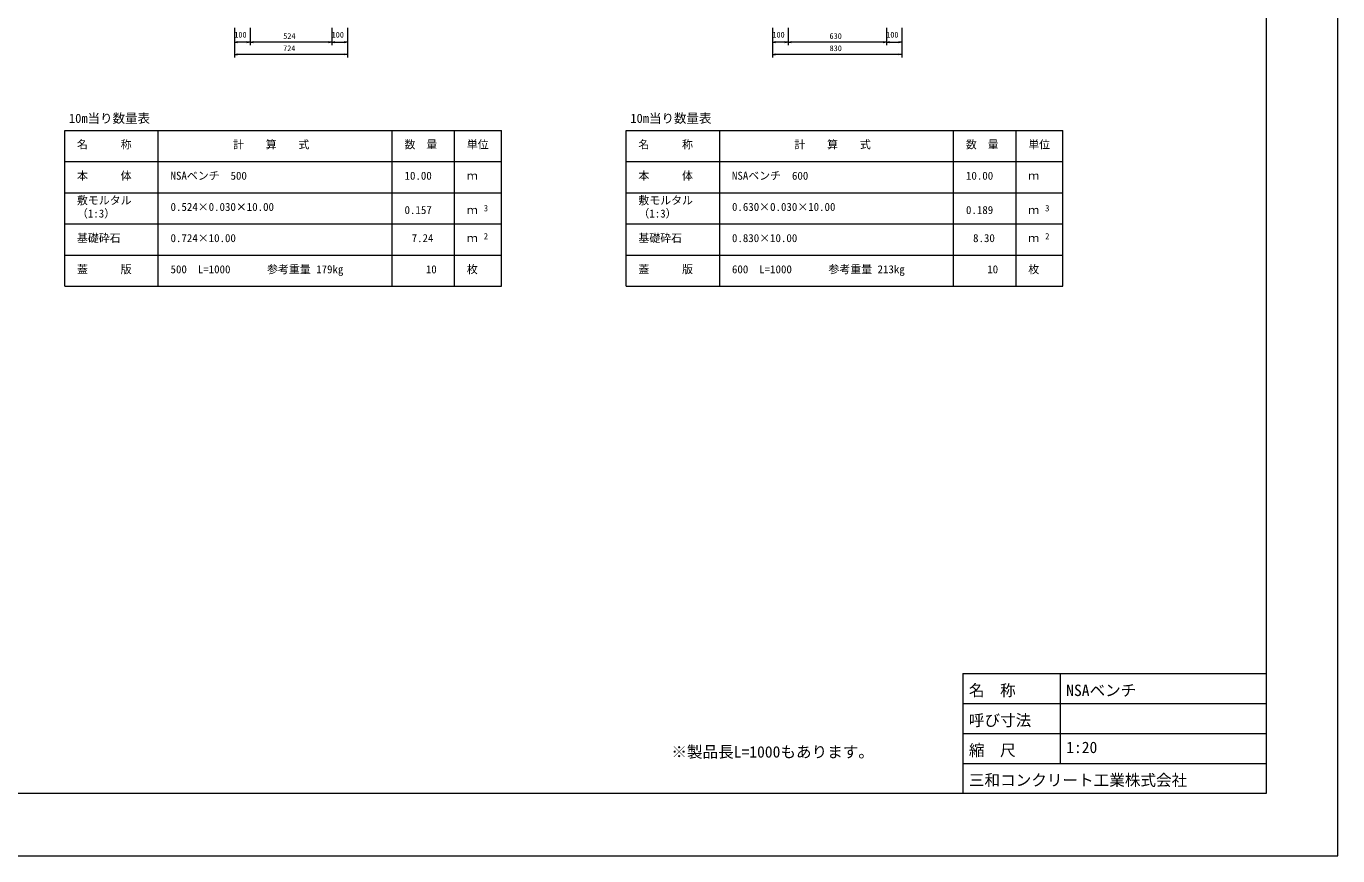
# Model space of a CAD drawing. Units: millimetres on the paper. Extents: x 0 to 841, y 0 to 594.
# Drawn here: x 420.5 to 841, y 0 to 266 of the extents above; entities that cross this region are included whole.
import ezdxf
from ezdxf.enums import TextEntityAlignment as Align

# ---------------------------------------------------------------- set-up
doc = ezdxf.new("R2010")
doc.units = ezdxf.units.MM
for name, color, linetype, lineweight in [('D-MTR-FRAM（材料表図枠）', 2, 'Continuous', 18), ('D-STR-DIM（寸法）', 7, 'Continuous', 18), ('D-TTL(外枠）', 2, 'Continuous', 18), ('DEFPOINTS_2', 8, 'Continuous', 18)]:
    doc.layers.add(name, color=color, linetype=linetype, lineweight=lineweight)
for name, color, linetype in [('D-MTR-TXT(文字列）', 7, 'Continuous'), ('D-MTR（材料表タイトル）', 7, 'Continuous'), ('D-TTL-TXT（文字）', 7, 'Continuous')]:
    doc.layers.add(name, color=color, linetype=linetype)
doc.styles.add('ＭＳ ゴシック', font='')
doc.styles.get('ＭＳ ゴシック').set_extended_font_data('MS Gothic')

msp = doc.modelspace()

# ---------------------------------------------------------------- linework, layer by layer
at = {"layer": 'D-MTR-FRAM（材料表図枠）'}
for p, q in [((432.846, 232.604), (572.846, 232.604)), ((432.846, 182.604), (432.846, 232.604)), ((462.846, 182.604), (462.846, 232.604)), ((537.846, 182.604), (537.846, 232.604)), ((557.846, 200.604), (557.846, 232.604)), ((557.846, 182.604), (557.846, 232.604)), ((572.846, 182.604), (572.846, 232.604)), ((612.846, 232.604), (752.846, 232.604)), ((612.846, 182.604), (612.846, 232.604)), ((642.846, 182.604), (642.846, 232.604)), ((717.846, 182.604), (717.846, 232.604)), ((737.846, 200.604), (737.846, 232.604)), ((737.846, 182.604), (737.846, 232.604)), ((752.846, 182.604), (752.846, 232.604)), ((432.846, 222.604), (572.846, 222.604)), ((612.846, 222.604), (752.846, 222.604)), ((432.846, 212.604), (572.846, 212.604)), ((612.846, 212.604), (752.846, 212.604)), ((432.846, 202.604), (572.846, 202.604)), ((612.846, 202.604), (752.846, 202.604)), ((432.846, 192.604), (572.846, 192.604)), ((612.846, 192.604), (752.846, 192.604)), ((432.846, 182.604), (572.846, 182.604)), ((612.846, 182.604), (752.846, 182.604))]:
    msp.add_line(p, q, dxfattribs=at)
at = {"layer": 'D-STR-DIM（寸法）'}
for p, q in [((487.257, 265.5), (487.257, 255.971)), ((487.257, 265.5), (487.257, 259.889)), ((492.257, 265.5), (492.257, 259.889)), ((492.257, 265.5), (492.257, 259.889)), ((518.457, 265.5), (518.457, 259.889)), ((518.457, 265.5), (518.457, 259.889)), ((523.457, 265.5), (523.457, 259.889)), ((523.457, 265.5), (523.457, 255.971)), ((659.77, 265.5), (659.77, 255.971)), ((659.77, 265.5), (659.77, 259.889)), ((664.77, 265.5), (664.77, 259.889)), ((664.77, 265.5), (664.77, 259.889)), ((696.27, 265.5), (696.27, 259.889)), ((696.27, 265.5), (696.27, 259.889)), ((701.27, 265.5), (701.27, 259.889)), ((701.27, 265.5), (701.27, 255.971)), ((487.257, 260.889), (488.257, 261.055)), ((488.257, 260.722), (487.257, 260.889)), ((487.257, 260.889), (488.257, 260.889)), ((491.257, 260.889), (488.257, 260.889)), ((491.257, 261.055), (492.257, 260.889)), ((492.257, 260.889), (491.257, 260.722)), ((492.257, 260.889), (491.257, 260.889)), ((492.257, 260.889), (493.257, 261.055)), ((493.257, 260.722), (492.257, 260.889)), ((492.257, 260.889), (493.257, 260.889)), ((517.457, 260.889), (493.257, 260.889)), ((517.457, 261.055), (518.457, 260.889)), ((518.457, 260.889), (517.457, 260.722)), ((518.457, 260.889), (517.457, 260.889)), ((518.457, 260.889), (519.457, 261.055)), ((519.457, 260.722), (518.457, 260.889)), ((518.457, 260.889), (519.457, 260.889)), ((519.457, 260.889), (522.457, 260.889)), ((522.457, 261.055), (523.457, 260.889)), ((523.457, 260.889), (522.457, 260.722)), ((523.457, 260.889), (522.457, 260.889)), ((659.77, 260.889), (660.77, 261.055)), ((660.77, 260.722), (659.77, 260.889)), ((659.77, 260.889), (660.77, 260.889)), ((663.77, 260.889), (660.77, 260.889)), ((663.77, 261.055), (664.77, 260.889)), ((664.77, 260.889), (663.77, 260.722)), ((664.77, 260.889), (663.77, 260.889)), ((664.77, 260.889), (665.77, 261.055)), ((665.77, 260.722), (664.77, 260.889)), ((664.77, 260.889), (665.77, 260.889)), ((695.27, 260.889), (665.77, 260.889)), ((695.27, 261.055), (696.27, 260.889)), ((696.27, 260.889), (695.27, 260.722)), ((696.27, 260.889), (695.27, 260.889)), ((696.27, 260.889), (697.27, 261.055)), ((697.27, 260.722), (696.27, 260.889)), ((696.27, 260.889), (697.27, 260.889)), ((697.27, 260.889), (700.27, 260.889)), ((700.27, 261.055), (701.27, 260.889)), ((701.27, 260.889), (700.27, 260.722)), ((701.27, 260.889), (700.27, 260.889)), ((487.257, 256.971), (488.257, 257.138)), ((488.257, 256.804), (487.257, 256.971)), ((487.257, 256.971), (488.257, 256.971)), ((522.457, 256.971), (488.257, 256.971)), ((522.457, 257.138), (523.457, 256.971)), ((523.457, 256.971), (522.457, 256.804)), ((523.457, 256.971), (522.457, 256.971)), ((659.77, 256.971), (660.77, 257.138)), ((660.77, 256.804), (659.77, 256.971)), ((659.77, 256.971), (660.77, 256.971)), ((700.27, 256.971), (660.77, 256.971)), ((700.27, 257.138), (701.27, 256.971)), ((701.27, 256.971), (700.27, 256.804)), ((701.27, 256.971), (700.27, 256.971))]:
    msp.add_line(p, q, dxfattribs=at)
at = {"layer": 'D-TTL(外枠）'}
for p, q in [((818, 574), (818, 20)), ((720.8, 58.4), (818, 58.4)), ((720.8, 58.4), (720.8, 20)), ((752, 58.4), (752, 29.6)), ((720.8, 48.8), (818, 48.8)), ((720.8, 39.2), (818, 39.2)), ((720.8, 29.6), (818, 29.6)), ((818, 20), (23, 20))]:
    msp.add_line(p, q, dxfattribs=at)
at = {"layer": 'DEFPOINTS_2'}
for p, q in [((841, 0), (841, 594)), ((0, 0), (841, 0))]:
    msp.add_line(p, q, dxfattribs=at)

# ---------------------------------------------------------------- texts
at = {"layer": 'D-MTR-TXT(文字列）', "style": 'ＭＳ ゴシック'}
for s, height, p in [('名\u3000\u3000\u3000称', 2.566, (436.769, 226.007)), ('計\u3000\u3000算\u3000\u3000式', 2.566, (486.777, 226.007)), ('数\u3000量', 2.566, (541.769, 226.007)), ('単位', 2.566, (561.769, 226.007)), ('名\u3000\u3000\u3000称', 2.566, (616.769, 226.007)), ('計\u3000\u3000算\u3000\u3000式', 2.566, (666.777, 226.007)), ('数\u3000量', 2.566, (721.769, 226.007)), ('単位', 2.566, (741.769, 226.007)), ('本\u3000\u3000\u3000体', 2.566, (436.769, 216.007)), ('NSAベンチ\u3000500', 2.566, (466.769, 216.007)), ('10.00', 2.566, (541.796, 216.007)), ('ｍ', 2.566, (561.769, 216.007)), ('本\u3000\u3000\u3000体', 2.566, (616.769, 216.007)), ('NSAベンチ\u3000600', 2.566, (646.769, 216.007)), ('10.00', 2.566, (721.796, 216.007)), ('ｍ', 2.566, (741.769, 216.007)), ('敷モルタル', 2.566, (436.769, 208.107)), ('敷モルタル', 2.566, (616.769, 208.107)), ('（1:3）', 2.566, (436.769, 203.885)), ('0.524×0.030×10.00', 2.566, (466.769, 206.007)), ('0.157', 2.566, (541.796, 205.007)), ('ｍ', 2.566, (561.769, 205.007)), ('3', 2.053, (567.171, 206.011)), ('（1:3）', 2.566, (616.769, 203.885)), ('0.630×0.030×10.00', 2.566, (646.769, 206.007)), ('0.189', 2.566, (721.796, 205.007)), ('ｍ', 2.566, (741.769, 205.007)), ('3', 2.053, (747.171, 206.011)), ('基礎砕石', 2.566, (436.769, 196.007)), ('0.724×10.00', 2.566, (466.769, 196.007)), ('7.24', 2.566, (544.07, 196.007)), ('ｍ', 2.566, (561.769, 196.007)), ('2', 2.053, (567.171, 197.011)), ('基礎砕石', 2.566, (616.769, 196.007)), ('0.830×10.00', 2.566, (646.769, 196.007)), ('8.30', 2.566, (724.07, 196.007)), ('ｍ', 2.566, (741.769, 196.007)), ('2', 2.053, (747.171, 197.011)), ('蓋\u3000\u3000\u3000版', 2.566, (436.769, 186.007)), ('500\u3000L=1000  ', 2.566, (466.769, 186.007)), ('参考重量 179kg', 2.566, (497.706, 186.007)), ('10', 2.566, (548.618, 186.007)), ('枚', 2.566, (561.769, 186.007)), ('蓋\u3000\u3000\u3000版', 2.566, (616.769, 186.007)), ('600\u3000L=1000  ', 2.566, (646.769, 186.007)), ('参考重量 213kg', 2.566, (677.706, 186.007)), ('10', 2.566, (728.618, 186.007)), ('枚', 2.566, (741.769, 186.007))]:
    msp.add_text(s, height=height, dxfattribs=at).set_placement(p, align=Align.BOTTOM_LEFT)
at = {"layer": 'D-MTR（材料表タイトル）', "style": 'ＭＳ ゴシック'}
for p in [(434.188, 234.129), (614.188, 234.129)]:
    msp.add_text('10m当り数量表', height=2.933, dxfattribs=at).set_placement(p, align=Align.BOTTOM_LEFT)
at = {"layer": 'D-STR-DIM（寸法）', "style": 'ＭＳ ゴシック'}
for s, p in [('100', (487.225, 261.803)), ('524', (502.908, 261.389)), ('100', (518.425, 261.803)), ('100', (659.738, 261.803)), ('630', (678.058, 261.389)), ('100', (696.238, 261.803)), ('724', (502.876, 257.471)), ('830', (678.077, 257.471))]:
    msp.add_text(s, height=1.833, dxfattribs=at).set_placement(p, align=Align.BOTTOM_LEFT)
at = {"layer": 'D-TTL-TXT（文字）', "style": 'ＭＳ ゴシック'}
for s, p in [('名\u3000称', (722.731, 50.114)), ('NSAベンチ', (753.931, 50.114)), ('呼び寸法', (722.731, 40.514)), ('※製品長L=1000もあります。', (627.331, 30.385)), ('縮\u3000尺', (722.731, 30.914)), ('1:20', (753.931, 31.827)), ('三和コンクリート工業株式会社', (722.731, 21.314))]:
    msp.add_text(s, height=3.666, dxfattribs=at).set_placement(p, align=Align.BOTTOM_LEFT)

doc.saveas('drawing.dxf')
